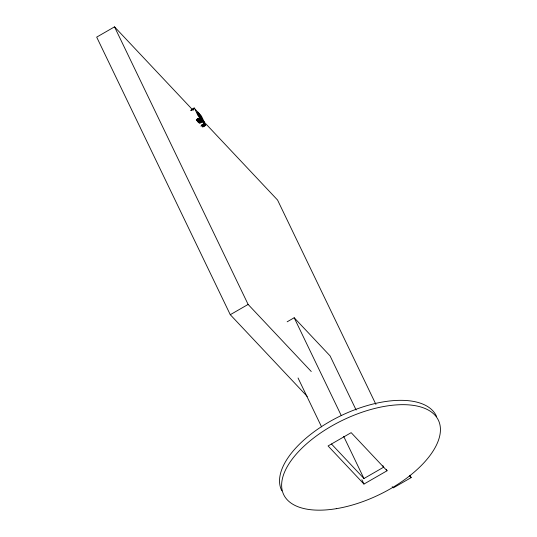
<?xml version="1.0" encoding="UTF-8"?>
<svg xmlns="http://www.w3.org/2000/svg" width="537" height="537" viewBox="0 0 537 537"><rect width="100%" height="100%" fill="white"/><g stroke="black" fill="none" stroke-linecap="round" stroke-linejoin="round"><path stroke-width="0.81" d="M191.434 110.246L194.287 108.34L194.005 108.004L194.454 108.729L194.072 108.091L194.407 108.642L194.213 108.266L191.306 110.031M193.179 110.394L114.529 26.85L96.687 37.12L230.279 314.702L307.204 396.413M191.239 109.884L194.139 108.212L194.387 108.622M190.595 110.535L194.219 108.447M196.307 119.563L199.368 118.053L196.361 119.744M196.435 119.825L199.341 118.153L196.542 120.04M196.461 119.952L199.361 118.281M196.69 120.194L198.865 118.945M196.743 120.248L198.918 118.999M196.844 120.664L199.892 119.147L196.992 120.818M197.676 121.14L199.851 119.892M199.066 120.469L201.247 119.214C200.637 118.355 195.139 110.803 197.992 112.461L195.112 109.139A2.551 0.336 60.1 0 0 194.884 108.944L197.911 115.502L201.247 119.214M197.77 121.651L200.838 120.147L197.931 121.818M198.079 121.973L201.133 120.463L198.227 122.134M199.012 121.584L201.912 119.912L197.582 112.911L199.677 116.274L198.059 113.555L198.287 113.804M198.831 122.604L201.737 120.932L202.107 121.396M198.885 122.705L201.784 121.04L202.281 121.604M199.086 122.798L200.536 121.959M199.167 122.96L202.087 121.396M199.757 123.349L202.657 121.677L203.369 122.832L202.657 121.677M201.335 125.067L204.355 123.49L204.751 124.316L201.852 125.987M201.402 125.51L204.463 124.007L200.838 126.094M201.704 125.833L204.751 124.316M202.274 126.041L205.329 124.53L202.429 126.202M202.657 126.833L205.711 125.322L202.811 126.994M230.279 314.702L248.121 304.425L311.265 371.51M287.161 321.804L294.189 317.756L330.067 355.87L356.132 410.026M331.504 444.032L363.965 478.521L383.646 467.19L382.921 465.686M387.043 470.774L351.164 432.654L328.073 445.952L363.952 484.065L387.043 470.774L386.351 469.325M410.06 475.352L411.147 477.615L393.306 487.885L392.158 486.67M204.463 124.007L203.986 123.094L204.328 123.577M199.368 114.737L198.945 114.314L199.126 114.79M203.51 121.369L277.562 200.039L375.94 404.448M201.912 119.912L199.099 115.717M201.986 121.127L202.046 121.355M409.429 475.789L411.147 477.615M200.616 119.543L200.355 119.281L200.67 119.979M205.174 124.369L205.711 125.322M202.227 121.456L201.737 120.932M201.133 120.463L200.576 119.469L200.979 120.301M199.214 117.892L199.892 119.147M294.189 317.756L341.25 415.537M343.693 436.4L363.965 478.521M361.864 479.729L363.952 484.065M298.042 377.974L321.569 426.868M114.529 26.85L248.121 304.425M281.878 490.858A85.833 41.483 -25.7 0 1 341.223 415.571A85.833 41.483 -25.7 0 1 436.662 416.692M204.53 122.57L201.724 119.429C202.738 118.12 199.408 114.569 198.529 112.79L201.355 115.972L204.53 122.57M198.301 112.528L197.858 112.058L200.65 117.482L201.086 117.939L199.462 115.059L201.778 118.67L198.301 112.528M336.263 508.687A85.833 41.483 -25.7 0 0 438.749 421.028A85.833 41.483 -25.7 0 0 308.077 442.535A85.833 41.483 -25.7 0 0 336.263 508.687"/></g></svg>
